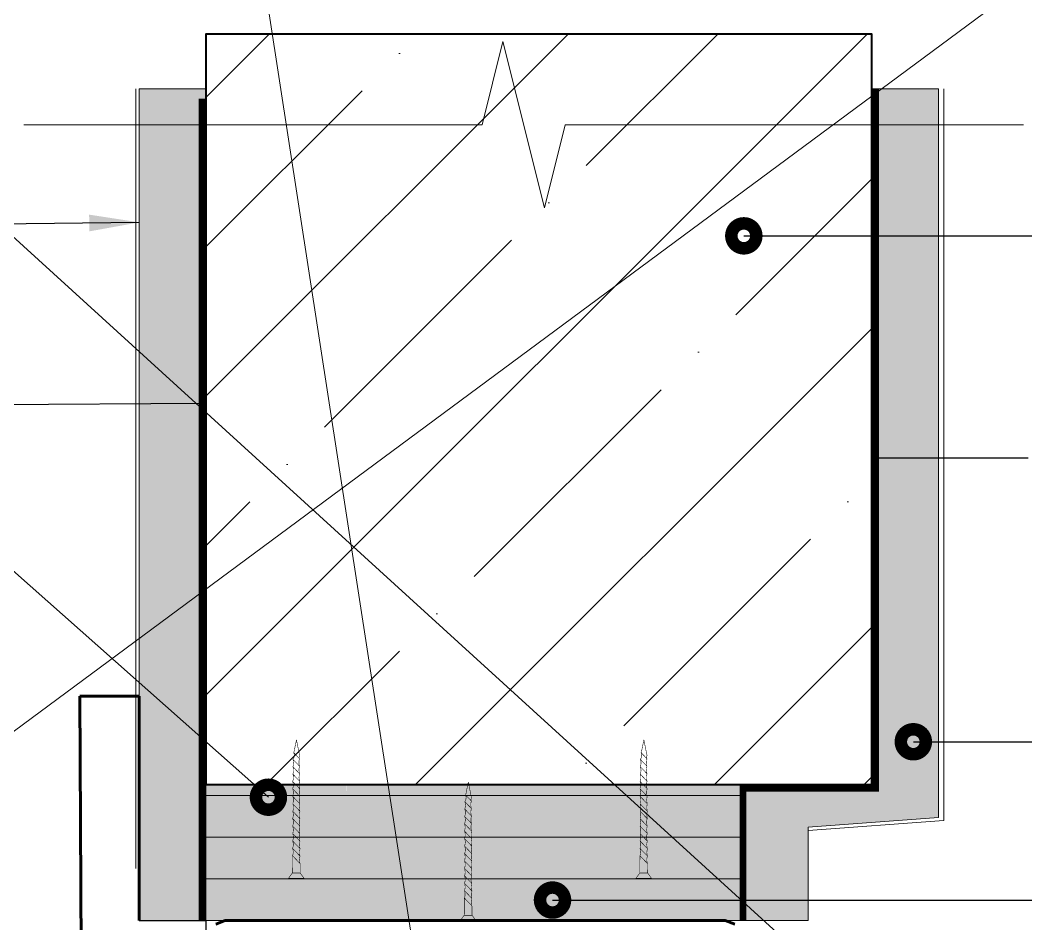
# Model space of a CAD drawing. Header units: millimetres. Extents: x -3689 to 3021565, y -698052 to -604547.
# Drawn here: x 2668425.4 to 2668727.4, y -674962.4 to -674690.9 of the extents above; entities that cross this region are included whole.
import ezdxf

# ---------------------------------------------------------------- set-up
doc = ezdxf.new("R2010")
doc.units = ezdxf.units.MM
doc.linetypes.add('Штриховая', pattern=[6, 2, -2, 2])
doc.layers.get('0').update_dxf_attribs({"lineweight": 0})
doc.layers.add('PDF _Геометрия', color=7, linetype='Continuous', true_color=0x131313)
doc.layers.add('PDF _Основные линии', color=7, linetype='Continuous')
doc.layers.add('TXT', color=7, linetype='Continuous')
for name, color, linetype, lineweight in [('TN-БЕТОН', 251, 'Continuous', 40), ('TN-ГРУНТОВКА', 6, 'Continuous', 15), ('ВК-текст К1', 7, 'Continuous', 25), ('ТН_Штрих Штукатурка', 7, 'Continuous', 15)]:
    doc.layers.add(name, color=color, linetype=linetype, lineweight=lineweight)

# ---------------------------------------------------------------- blocks, each defined once
blk = doc.blocks.new('*U674')
at = {"layer": 'TN-БЕТОН', "lineweight": 13}
h = blk.add_hatch(dxfattribs=at)
h.set_pattern_fill('ANSI35', color=256, scale=10)
h.set_pattern_definition([(45, (-2.842170943040401e-14, -474.5106758428865), (-44.90128060534577, 44.90128060534577), []), (45, (44.90129999999998, -474.5106758428865), (-44.90128060534577, 44.90128060534577), [79.375, -15.875, 0, -15.875])])
h.paths.add_polyline_path([(0, 0), (200, 0), (199.9999999999999, 225.4893241571135), (-8.526512829121202e-14, 225.4893241571135)])
at = {"layer": 'TN-БЕТОН'}
blk.add_lwpolyline([(0, 0), (200, 0), (199.9999999999999, 225.4893241571135), (-8.526512829121202e-14, 225.4893241571135)], close=True, dxfattribs=at)
blk = doc.blocks.new('A$C07FA31F1')
at = {"const_width": 0.06}
for points in [[(0.03200568532793113, 0.1548101796931007), (0.03200568532793113, 0.03000006108450748)], [(2.369249419813514, 0.03000006108450748), (0.03200568532793113, 0.03000006108450748)], [(2.369249419813514, 0.1548101796931007), (2.369249419813514, 0.03000006108450748)]]:
    blk.add_lwpolyline(points, dxfattribs=at)
at = {"layer": 'TXT', "const_width": 0.0792}
for points in [[(0.6969479924339339, 18.59092307677994), (1.175515770083848, 20.95973866911908)], [(1.576733623211339, 18.97326821018746), (1.175515770083848, 20.95682464626532)], [(0.7172919242761964, 18.11696097095754), (1.611206546605217, 19.04671800170655)], [(0.6991701800343435, 15.86074786258084), (1.712343182329732, 16.91454505832962)], [(0.7082310521550426, 16.98885441676913), (1.703432444623559, 18.02395941286801)], [(0.6901093079134171, 14.73264130839232), (1.721253920020217, 15.80513070377495)], [(0.6719875636895267, 12.4764281999675), (1.721103785605919, 13.56760979498114)], [(0.681048435792718, 13.60453475420366), (1.730164657709111, 14.69571634921729)], [(0.6629266915863354, 11.34832164573135), (1.712042913502728, 12.43950324074498)], [(0.6538658194831442, 10.22021509149519), (1.702982041399537, 11.31139668650883)], [(0.6448049473799529, 9.092108537259037), (1.693921169296345, 10.18329013227267)], [(0.6716872948859418, 8.001386382335795), (1.738775126615792, 9.111260176985695)], [(0.6626264227645606, 6.873279828150856), (1.729714254494411, 7.983153622800756)], [(0.6535655506438616, 5.745173273962195), (1.738624992186942, 6.873739268244634)], [(0.6354438064017813, 3.488960165584643), (1.756446467575188, 4.654910559144298)], [(0.6445046785229351, 4.617066719773447), (1.747535729881292, 5.76432491369593)], [(0.6263829342810823, 2.360853611396038), (1.765357205269538, 3.545496204594286)], [(1.786162725305758, 0.9551447237706441), (1.765357205269311, 3.54549620459494)], [(0.6263829342810823, 2.360853611396095), (0.6150923798359145, 0.9551447237706441)], [(0.03200568532793113, 0.1548101796931007), (0.6150923798359145, 0.9551447237706441)], [(2.369249419813514, 0.1548101796931007), (0.03200568532793113, 0.1548101796931007)], [(0.6150923798359145, 0.9551447237706441), (1.786162725305758, 0.9551447237706441)], [(1.786162725305758, 0.9551447237706441), (2.369249419813514, 0.1548101796931007)]]:
    blk.add_lwpolyline(points, dxfattribs=at)
for points in [[(0.6828190008823185, 18.0435111794385, 0.2720317131411423), (0.6969479924339339, 18.59092307677994, 0.2720317131411423)], [(0.7082310521607269, 16.98885441675122, 0.1603420945339144), (0.7172919242761964, 18.11696097095754, 0.2815992298509437)], [(1.611206546605217, 19.04671800170649, 0.2937903435847189), (1.703432444623559, 18.02395941286801, 0.2864189586688327)], [(0.6991701800343435, 15.86074786258044, 0.1603420945412518), (0.7082310521550426, 16.98885441676913, 0.2815992298509437)], [(1.703432444623559, 18.02395941286801, 0.1898611697686959), (1.712343182314044, 16.91454505831337, 0.2864189586688327)], [(1.712343182329732, 16.91454505832962, 0.1898611697687817), (1.721253920020217, 15.80513070377495, 0.2864189586688327)], [(0.6901093079138718, 14.73264130839289, 0.1603420945411185), (0.6991701800343435, 15.86074786258084, 0.2815992298509437)], [(1.721253920020217, 15.80513070377495, 0.209667366607394), (1.748136267522796, 14.71440854884995, 0.2864189586688327)], [(0.6719875636715642, 12.47642820001511, 0.1343156797037896), (0.681048435792718, 13.60453475420366, 0.2815992298509437)], [(0.681048435792718, 13.60453475420366, 0.1603420945413123), (0.6901093079134171, 14.73264130839232, 0.2815992298509437)], [(1.739075395419604, 13.58630199461379, 0.1895718717476284), (1.747986133111681, 12.47688764006151, 0.2864189586688327)], [(1.748136267522796, 14.71440854884995, 0.1895718717476284), (1.757047005214872, 13.60499419429766, 0.2864189586688327)], [(0.6629266915683729, 11.34832164577895, 0.1343156797037896), (0.6719875636895267, 12.4764281999675, 0.2815992298509437)], [(1.730014523316413, 12.45819544037764, 0.1895718717476284), (1.73892526100849, 11.34878108582535, 0.2864189586688327)], [(0.6538658194651816, 10.2202150915428, 0.1343156797037896), (0.6629266915863354, 11.34832164573135, 0.2815992298509437)], [(1.720953651213222, 11.33008888614148, 0.1895718717476284), (1.729864388905298, 10.2206745315892, 0.2864189586688327)], [(0.6448049473619903, 9.092108537306643, 0.1343156797037896), (0.6538658194831442, 10.22021509149519, 0.2815992298509437)], [(0.6716872948859418, 8.001386382335795, 0.1343156797037896), (0.6807481670070956, 9.129492936524343, 0.2815992298509437)], [(1.738775126615792, 9.111260176985695, 0.1895718717476284), (1.747685864307869, 8.00184582243341, 0.2864189586688327)], [(1.747835998737173, 10.23936673117063, 0.1895718717476284), (1.75674673642925, 9.129952376618348, 0.2864189586688327)], [(0.6626264227645606, 6.873279828150856, 0.1343156797037896), (0.6716872948857144, 8.001386382339405, 0.2815992298509437)], [(1.747685864307869, 8.00184582243341, 0.1703549637894692), (1.738624992186942, 6.873739268244634, 0.2864189586688327)], [(0.6535655506438616, 5.745173273962195, 0.1868823707557657), (0.6626264227645606, 6.873279828150856, 0.2815992298509437)], [(1.738624992187169, 6.873739268244748, 0.1892808421562013), (1.747535729881974, 5.764324913694253, 0.2864189586688327)], [(0.6265330687074311, 4.598374520133348, 0.1772936054935931), (0.6535655506438616, 5.745173273962195, 0.2815992298509437)], [(0.6354438064017813, 3.488960165584643, 0.1729921126287345), (0.6265330687081132, 4.598374520136275, 0.2815992298509437)], [(1.74753572988152, 5.764324913696072, 0.1892808421562013), (1.756446467576552, 4.654910559145549, 0.2864189586688327)], [(1.756446467575415, 4.65491055914444, 0.1892808421554935), (1.765357205269311, 3.54549620459494, 0.2864189586688327)], [(0.6263829342810823, 2.360853611396095, 0.1861480682363295), (0.6354438064017813, 3.488960165584643, 0.2815992298509437)]]:
    blk.add_lwpolyline(points, format="xyb", dxfattribs=at)
blk = doc.blocks.new('A$C501956E0')
at = {"ltscale": 10, "xscale": 0.5, "yscale": 0.5, "zscale": 0.5}
blk.add_blockref('A$C07FA31F1', (1.526941559859551e-07, 6.151166758172621e-07), dxfattribs=at)
blk = doc.blocks.new('2KL')
at = {"ltscale": 10, "xscale": -2, "yscale": 2, "zscale": 2}
blk.add_blockref('A$C501956E0', (1.200627857959034, -0.03000129131785911), dxfattribs=at)
blk = doc.blocks.new('коробка+ наличман')
at = {"color": 7}
for points in [[(2674763.186519425, -673375.735972357), (2674783.186519425, -673375.735972357), (2674783.186519425, -673419.8494523178)], [(2674767.988301782, -673419.8494523178), (2674783.186519425, -673419.8494523178)]]:
    blk.add_lwpolyline(points, dxfattribs=at)
at = {"layer": 'PDF _Основные линии', "lineweight": 60}
for p, q in [((2674763.186519425, -673308.4056133917), (2674745.307836533, -673308.4056133917)), ((2674745.307836533, -673308.4056133917), (2674745.785153079, -673396.103870328)), ((2674763.186519425, -673375.735972357), (2674763.186519425, -673308.4056133917))]:
    blk.add_line(p, q, dxfattribs=at)
blk.add_arc((2674767.988304537, -673397.5962053947), 22.25324692310764, 176.1547759611045, 269.9999929074596, dxfattribs=at)

msp = doc.modelspace()

# ---------------------------------------------------------------- hatches: boundary and pattern name
at = {"lineweight": 5, "ltscale": 5}
h = msp.add_hatch(dxfattribs=at)
h.set_pattern_fill('AR-CONC', color=256, scale=2)
h.set_pattern_definition([(49.99999999999999, (2676577.800433849, -687321.8212946298), (14.34520365201507, -1.255042699651902), [1.5, -16.5]), (355, (2676577.800433849, -687321.8212946298), (-2.77502667226, 15.04384267400024), [1.2, -13.2]), (100.45144446, (2676578.995867468, -687321.9258815098), (11.57017693454224, 13.78879981937259), [1.274803839999998, -14.02284223999999]), (46.18420000000001, (2676577.800433849, -687317.8212946298), (21.34482661343145, -3.310385615861531), [2.25, -24.75]), (96.63563549, (2676579.579168749, -687318.0971607699), (18.69323891348457, 19.48237201549101), [1.91220684, -21.0342752]), (351.1841639899999, (2676577.800433849, -687317.8212946298), (18.69323890109546, 19.4823720053998), [1.8, -19.80000002]), (21, (2676579.800433849, -687318.8212946298), (11.93814104236923, -8.052377813306776), [1.5, -16.5]), (326.0000000000001, (2676579.800433849, -687318.8212946298), (4.866306638431634, 14.50300090093706), [1.2, -13.2]), (71.45144474, (2676580.795278928, -687319.4923261098), (16.80444753459942, 6.450623056127077), [1.2748038, -14.02284224]), (37.50000000000001, (2676577.800433849, -687321.8212946298), (0.2431971063458134, 6.65787707662623), [0, -13.04, 0, -13.4, 0, -13.25]), (7.499999999999999, (2676577.800433849, -687321.8212946298), (5.261390748842972, 7.888234237647205), [0, -7.64, 0, -12.74, 0, -5.05]), (327.5, (2676573.340433849, -687321.8212946298), (10.67644872344818, -0.4510974346875951), [0, -5, 0, -15.6, 0, -20.7]), (317.5, (2676571.340433849, -687321.8212946298), (11.66372338684772, 2.002099646646355), [0, -6.5, 0, -10.36, 0, -14.7])])
h.paths.add_polyline_path([(2668461.160633598, -674961.3553801464), (2668471.160635064, -674961.3553801464), (2668481.160633598, -674961.3553801464), (2668481.160633598, -674920.5565820211), (2668481.160633598, -674711.5307251093), (2668461.160633598, -674711.5307251093)])
h.paths.add_polyline_path([(2668642.478203982, -674921.6360517665), (2668642.478203982, -674956.6852964667), (2668642.478203982, -674961.3553801464), (2668662.014969238, -674961.3553801464), (2668662.014969238, -674933.3229715703), (2668701.160633598, -674930.4620376739), (2668701.160633598, -674711.5307251093), (2668682.249856575, -674711.5307251093), (2668682.249856575, -674921.6360517665)])
h = msp.add_hatch()
h.set_pattern_fill('AR-SAND', color=256)
h.set_pattern_definition([(37.50000000000001, (2676568.54040022, -687053.7714190844), (-0.06299335810960816, 1.926823769013159), [0, -1.52, 0, -1.7, 0, -1.625]), (7.499999999999999, (2676568.54040022, -687053.7714190844), (1.769776705267727, 2.82214606522974), [0, -0.82, 0, -1.37, 0, -0.525]), (327.5, (2676567.31040022, -687053.7714190844), (3.114141861751495, 0.005659053536964942), [0, -0.5, 0, -1.8, 0, -2.35]), (317.5, (2676567.31040022, -687053.7714190844), (3.006126604572294, 0.8776755649342494), [0, -0.25, 0, -1.18, 0, -1.35])])
h.paths.add_polyline_path([(2668642.478203982, -674936.3553801464), (2668642.478203982, -674923.8553801464), (2668481.160633598, -674923.8553801464), (2668481.160633598, -674936.3553801464)])
h = msp.add_hatch()
h.set_pattern_fill('AR-SAND', color=256)
h.set_pattern_definition([(37.50000000000001, (2676568.54040022, -687066.2714190844), (-0.06299335810960816, 1.926823769013159), [0, -1.52, 0, -1.7, 0, -1.625]), (7.499999999999999, (2676568.54040022, -687066.2714190844), (1.769776705267727, 2.82214606522974), [0, -0.82, 0, -1.37, 0, -0.525]), (327.5, (2676567.31040022, -687066.2714190844), (3.114141861751495, 0.005659053536964942), [0, -0.5, 0, -1.8, 0, -2.35]), (317.5, (2676567.31040022, -687066.2714190844), (3.006126604572294, 0.8776755649342494), [0, -0.25, 0, -1.18, 0, -1.35])])
h.paths.add_polyline_path([(2668642.478203982, -674948.8553801464), (2668642.478203982, -674936.3553801464), (2668481.160633598, -674936.3553801464), (2668481.160633598, -674948.8553801464)])
h = msp.add_hatch()
h.set_pattern_fill('AR-SAND', color=256)
h.set_pattern_definition([(37.50000000000001, (2676568.54040022, -687078.7714190844), (-0.06299335810960816, 1.926823769013159), [0, -1.52, 0, -1.7, 0, -1.625]), (7.499999999999999, (2676568.54040022, -687078.7714190844), (1.769776705267727, 2.82214606522974), [0, -0.82, 0, -1.37, 0, -0.525]), (327.5, (2676567.31040022, -687078.7714190844), (3.114141861751495, 0.005659053536964942), [0, -0.5, 0, -1.8, 0, -2.35]), (317.5, (2676567.31040022, -687078.7714190844), (3.006126604572294, 0.8776755649342494), [0, -0.25, 0, -1.18, 0, -1.35])])
h.paths.add_polyline_path([(2668642.478203982, -674961.3553801464), (2668642.478203982, -674948.8553801464), (2668481.160633598, -674948.8553801464), (2668481.160633598, -674961.3553801464)])
at = {"layer": 'ТН_Штрих Штукатурка', "lineweight": 5, "ltscale": 5}
h = msp.add_hatch(dxfattribs=at)
h.set_pattern_fill('HONEY', color=256, scale=10)
h.set_pattern_definition([(0, (2667397.679778503, -676210.2015348492), (1.875, 1.082531754730548), [1.25, -2.5]), (120, (2667397.679778503, -676210.2015348492), (-1.875, 1.082531754730549), [1.249999999999998, -2.499999999999996]), (59.99999999999999, (2667397.679778503, -676210.2015348492), (4.163336342344337e-16, 2.165063509461097), [-2.5, 1.25])])
h.paths.add_polyline_path([(2668523.387184858, -674920.5493283513), (2668481.160633598, -674920.54682879), (2668481.160633598, -674923.8554840211), (2668523.303929382, -674923.8559341443)])
h.paths.add_polyline_path([(2668642.478203982, -674920.54682879), (2668523.424993854, -674920.54682879), (2668523.368074143, -674923.8564535175), (2668642.478203982, -674923.8553801464)])

# ---------------------------------------------------------------- linework, layer by layer
at = {"linetype": 'Continuous', "ltscale": 5}
for p, q in [((2668441.449900304, -674722.2954476356), (2668426.449900304, -674722.2954476356)), ((2668711.713438535, -674722.2954476356), (2668726.713438535, -674722.2954476356))]:
    msp.add_line(p, q, dxfattribs=at)
at = {"lineweight": 25, "ltscale": 5}
for p, q in [((2668461.160633598, -674751.635730812), (2668383.837771218, -674752.6204872594)), ((2668642.705066482, -674755.6874254254), (2668717.708888803, -674755.6874254254)), ((2668717.708888803, -674755.6874254254), (2668913.841980116, -674755.6874254254)), ((2668479.964191352, -674806.042511859), (2668388.771098605, -674806.6458691164)), ((2668681.160633598, -674822.4075575296), (2668728.099918448, -674822.4075575296)), ((2668499.946972064, -674924.3336856874), (2668423.0893549, -674856.0849561002)), ((2668693.610191227, -674907.6791212858), (2668735.628471786, -674907.6791212858)), ((2668585.257675775, -674955.2324416558), (2668738.799629915, -674955.2324416558))]:
    msp.add_line(p, q, dxfattribs=at)
at = {"color": 5}
msp.add_lwpolyline([(2667738.703306329, -674132.0473279186), (2669458.285092887, -675699.2919033637), (2669312.87933029, -674245.7989542491), (2667580.653486033, -675528.664463868), (2668389.868523907, -673974.0589850136), (2668649.070205169, -675655.0551057938)], dxfattribs=at)
at = {"linetype": 'Continuous', "ltscale": 5}
msp.add_lwpolyline([(2668441.449900304, -674722.2954476356), (2668564.081669419, -674722.2954476356), (2668570.331669419, -674697.2954476356), (2668582.831669419, -674747.2954476356), (2668589.081669419, -674722.2954476356), (2668711.713438535, -674722.2954476356)], dxfattribs=at)
at = {"ltscale": 5}
for points in [[(2668460.168851877, -674945.7591770896), (2668460.168851877, -674711.5307251093)], [(2668681.160633598, -674711.5307251093), (2668681.160633598, -674920.54682879), (2668642.478203982, -674920.54682879), (2668642.478203982, -674923.8553801464)], [(2668662.014969238, -674961.3553801464), (2668662.014969238, -674934.3185456354), (2668702.723903375, -674931.3060368885), (2668702.723903375, -674711.5307251093)], [(2668681.160633598, -674711.5307251093), (2668701.160633598, -674711.5307251093), (2668701.160633598, -674930.4620376739)], [(2668662.014969238, -674961.3553801464), (2668662.014969238, -674933.3229715703), (2668701.160633598, -674930.4620376739)]]:
    msp.add_lwpolyline(points, dxfattribs=at)
for points in [[(2668481.160633598, -674961.3553801464), (2668461.160633598, -674961.3553801464), (2668461.160633598, -674711.5307251093), (2668481.160633598, -674711.5307251093)], [(2668481.160633598, -674936.3553801464), (2668642.478203982, -674936.3553801464), (2668642.478203982, -674923.8553801464), (2668481.160633598, -674923.8553801464)], [(2668481.160633598, -674948.8553801464), (2668642.478203982, -674948.8553801464), (2668642.478203982, -674936.3553801464), (2668481.160633598, -674936.3553801464)], [(2668481.160633598, -674961.3553801464), (2668642.478203982, -674961.3553801464), (2668642.478203982, -674948.8553801464), (2668481.160633598, -674948.8553801464)]]:
    msp.add_lwpolyline(points, close=True, dxfattribs=at)
at = {"lineweight": 25, "ltscale": 5, "const_width": 7.5}
for points in [[(2668644.580066482, -674755.6874254254, 1), (2668640.830066482, -674755.6874254254, 1)], [(2668695.485191227, -674907.6791212858, 1), (2668691.735191227, -674907.6791212858, 1)], [(2668501.821972064, -674924.3336856874, 1), (2668498.071972064, -674924.3336856874, 1)], [(2668587.132675775, -674955.2324416558, 1), (2668583.382675775, -674955.2324416558, 1)]]:
    msp.add_lwpolyline(points, format="xyb", close=True, dxfattribs=at)
msp.add_lwpolyline([(2668662.014969238, -674961.3553801464), (2668642.478203982, -674961.3553801464)])
at = {"lineweight": 25, "ltscale": 5}
for points in [[(2668461.160633598, -674751.635730812), (2668446.17135867, -674754.3407338934), (2668446.107331562, -674749.3133392952)], [(2668479.964191352, -674806.042511859), (2668464.958645772, -674808.6557486273), (2668464.92538125, -674803.6280563745)], [(2668681.160633598, -674822.4075575296), (2668696.183140233, -674819.8936563822), (2668696.183140233, -674824.9214586772)]]:
    msp.add_solid(points, dxfattribs=at)
at = {"layer": 'PDF _Геометрия', "lineweight": 60}
for points in [[(2668484.108430086, -674962.4332258283), (2668486.982685238, -674961.3553801464)], [(2668636.011129891, -674961.3553801464), (2668486.982685238, -674961.3553801464)], [(2668637.088975572, -674961.3553801464), (2668636.011129891, -674961.3553801464)], [(2668639.963230724, -674962.4332258282), (2668637.088975572, -674961.3553801464)]]:
    msp.add_lwpolyline(points, close=True, dxfattribs=at)
at = {"layer": 'PDF _Геометрия', "lineweight": 18}
msp.add_lwpolyline([(2668581.041000116, -674961.3553801464), (2668592.897302616, -674961.3553801464)], close=True, dxfattribs=at)
at = {"layer": 'TN-ГРУНТОВКА', "linetype": 'Штриховая', "ltscale": 0.5, "const_width": 2}
for points in [[(2668642.478203982, -674961.3553801464), (2668642.478203982, -674921.6360517665), (2668682.249856575, -674921.6360517665), (2668682.249856575, -674711.5307251093)], [(2668479.964191352, -674714.4989786035), (2668479.964191352, -674961.3553801464)]]:
    msp.add_lwpolyline(points, dxfattribs=at)
at = {"layer": 'ВК-текст К1', "color": 3}
msp.add_circle((2674944.099601576, -672909.7808044208), 7632.751560242847, dxfattribs=at)

# ---------------------------------------------------------------- block references
msp.add_blockref('*U674', (2668481.160633598, -674920.54682879))
at = {"ltscale": 10, "xscale": 2, "yscale": 2, "zscale": 2, "rotation": 0.0007561574057537798}
for p in [(2668508.313218105, -674948.9454686292), (2668612.637637814, -674948.9454686292), (2668559.915599029, -674961.6489606773)]:
    msp.add_blockref('2KL', p, dxfattribs=at)
at = {"layer": 'ВК-текст К1', "color": 7}
msp.add_blockref('коробка+ наличман', (-6302.025885826908, -1585.619407789432), dxfattribs=at)

doc.saveas('drawing.dxf')
